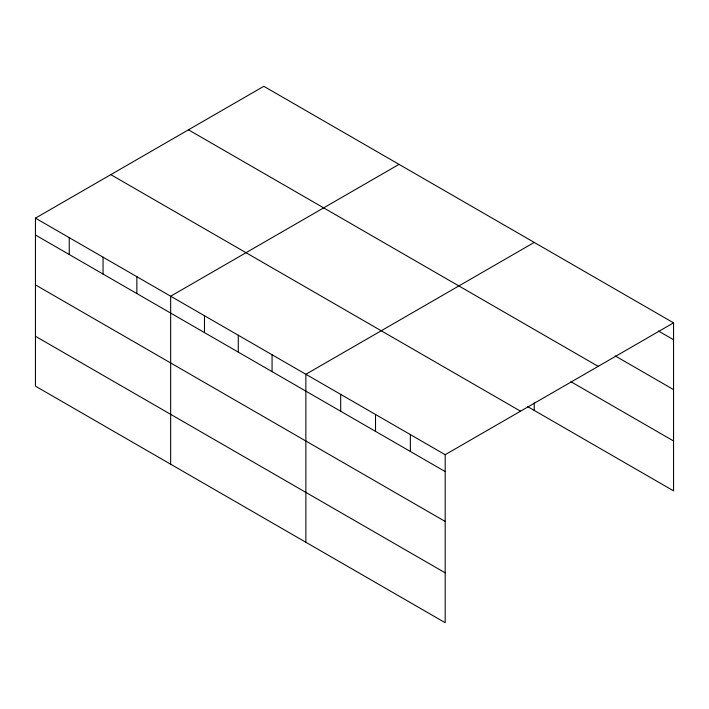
<?xml version="1.0" encoding="UTF-8"?>
<svg xmlns="http://www.w3.org/2000/svg" width="709" height="709" viewBox="0 0 709 709"><rect width="100%" height="100%" fill="white"/><g stroke="black" fill="none" stroke-linecap="round" stroke-linejoin="round"><path stroke-width="1.06" d="M35.45 218.15L445.181 454.699L445.181 622.697L35.45 386.148L35.45 218.15L263.819 86.303L673.55 322.852L673.55 490.85L527.673 406.629M399.034 164.364L170.656 296.211L170.656 464.209M534.24 242.425L305.871 374.272L305.871 542.27M445.181 454.699L673.55 322.852M658.493 331.032L673.55 339.726M615.19 355.9L673.55 389.596M188.461 129.809L598.183 366.367M570.949 381.743L673.55 440.98M110.817 174.636L520.539 411.193M35.45 235.016L445.181 471.574M35.45 284.894L445.181 521.443M35.45 336.27L445.181 572.828M534.24 402.836L534.24 410.422M410.351 434.599L410.351 451.465M375.522 414.49L375.522 431.356M340.701 394.381L340.701 411.247M272.07 354.757L272.07 371.631M238.268 335.242L238.268 352.116M204.467 315.727L204.467 332.592M136.855 276.696L136.855 293.561M103.053 257.181L103.053 274.046M69.252 237.666L69.252 254.531"/></g></svg>
